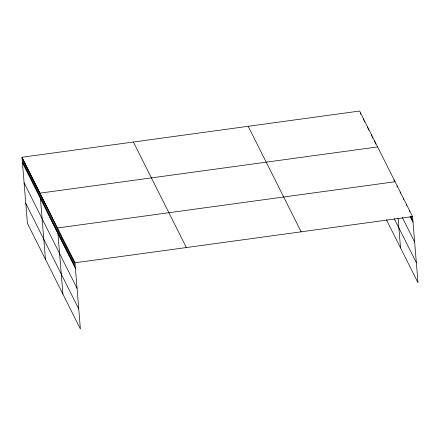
<?xml version="1.0" encoding="UTF-8"?>
<svg xmlns="http://www.w3.org/2000/svg" width="440" height="440" viewBox="0 0 440 440"><rect width="100%" height="100%" fill="white"/><g stroke="black" fill="none" stroke-linecap="round" stroke-linejoin="round"><path stroke-width="0.66" d="M22 157.267L74.954 262.801L80.394 328.966L27.44 223.432L22 157.267L359.607 111.034L412.561 216.568L418 282.733L386.392 219.736M377.614 146.916L40.002 193.149L45.441 259.314M395.087 181.742L57.481 227.975L62.92 294.14M74.954 262.801L412.561 216.568M410.19 216.464L413.017 222.096M402.325 217.52L414.661 242.105M394.257 218.674L416.356 262.724M248.199 126.291L301.147 231.825M133.408 142.01L186.362 247.544M22.457 162.795L75.405 268.329M24.101 182.804L77.05 288.338M25.795 203.418L78.749 308.957M411.686 216.365L411.989 220.044M410.856 216.772L410.96 217.998M409.475 210.424L409.58 211.651M406.395 204.276L406.494 205.507M403.31 198.132L403.409 199.359M400.224 191.983L400.329 193.215M397.144 185.84L397.243 187.066M398.084 218.229L400.527 247.907M394.059 179.696L394.158 180.923M375.611 142.929L375.711 144.155M374.611 140.938L374.709 142.164M372.609 136.95L372.713 138.177M371.613 134.954L371.712 136.18M368.61 128.975L368.709 130.202M367.609 126.979L367.708 128.211M364.611 121L364.711 122.227M363.611 119.009L363.709 120.236M360.608 113.025L360.707 114.257M73.925 260.755L74.377 266.277M72.897 258.704L73.348 264.231M71.868 256.658L72.325 262.185M70.84 254.606L71.297 260.134M69.812 252.56L70.268 258.088M68.783 250.509L69.24 256.036M67.755 248.463L68.211 253.99M66.732 246.411L67.183 251.939M65.703 244.365L66.154 249.893M64.675 242.314L65.126 247.841M63.646 240.268L64.097 245.795M62.617 238.222L63.074 243.744M61.589 236.17L62.046 241.698M60.561 234.124L61.017 239.646M59.532 232.073L59.989 237.6M58.504 230.027L58.96 235.549M56.452 225.929L56.903 231.451M55.424 223.878L55.875 229.405M54.395 221.832L54.846 227.354M53.367 219.78L53.823 225.308M52.338 217.734L52.794 223.256M51.31 215.683L51.766 221.21M50.281 213.637L50.738 219.159M49.253 211.585L49.709 217.113M48.23 209.539L48.681 215.061M47.201 207.488L47.652 213.015M46.173 205.441L46.623 210.969M45.144 203.39L45.595 208.918M44.115 201.344L44.572 206.872M43.087 199.293L43.544 204.82M42.059 197.247L42.515 202.774M41.03 195.195L41.487 200.722M39.006 191.158L39.457 196.68M38.005 189.162L38.456 194.689M37.004 187.171L37.455 192.693M36.003 185.174L36.46 190.702M35.002 183.183L35.459 188.705M34.001 181.187L34.458 186.714M33 179.196L33.456 184.723M32.005 177.199L32.456 182.727M31.004 175.208L31.455 180.736M30.003 173.217L30.454 178.739M29.002 171.221L29.458 176.748M28 169.23L28.457 174.752M27 167.233L27.456 172.761M25.999 165.242L26.455 170.764M25.003 163.246L25.454 168.773M24.002 161.255L24.453 166.782M23.001 159.258L23.452 164.786"/></g></svg>
